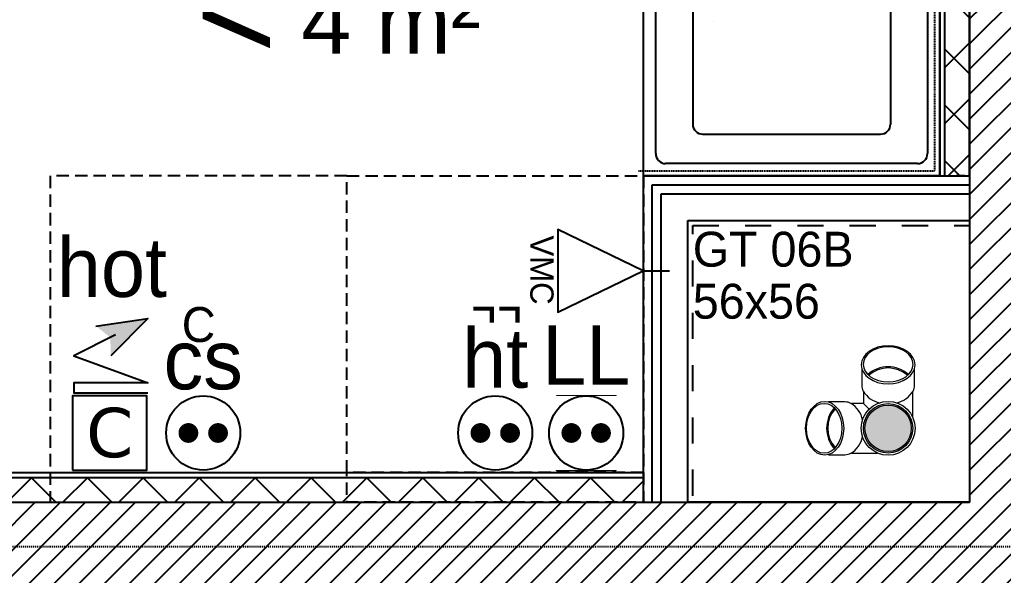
# Model space of a CAD drawing. Header units: centimetres. Extents: x -35664 to 50682, y -23001 to 23705.
# Drawn here: x 8850.6 to 9049.6, y 3255.6 to 3368 of the extents above; entities that cross this region are included whole.
import ezdxf

# ---------------------------------------------------------------- set-up
doc = ezdxf.new("R2010")
doc.units = ezdxf.units.CM
for name, pattern in [('ISO-03', [1.5, 0.6, -0.9]), ('Style de ligne -1', [0.41664, 0.20828, -0.20836]), ('Style de ligne -11', [0.347222, 0.20828, -0.138942]), ('Style de ligne -13', [0.147638, 0.098425, -0.049213]), ('Style de ligne -5', [0.20828, 0.069425, -0.138855]), ('VW-01', [0.41656, 0.20828, -0.20828])]:
    doc.linetypes.add(name, pattern=pattern)
for name, color, linetype in [('B aménagement intérieur', 252, 'Continuous'), ('B faience', 252, 'Style de ligne -11'), ('B GÈnÈral_Hatch', 252, 'Continuous'), ('B Général', 252, 'Continuous'), ('C ANNOTATIONS-axes horizontaux', 252, 'Style de ligne -1'), ('C ANNOTATIONS-prestations', 252, 'Continuous'), ('C ANNOTATIONS-textes-numérotation gaine', 252, 'ISO-03'), ('D SURFACES-shab', 252, 'Continuous'), ('F REMPLISSAGE-vert clair', 252, 'Continuous'), ('F REMPLISSAGE-vert foncé', 252, 'Continuous'), ('prlm-EAU-CHU', 42, 'Continuous'), ('prlm-EAU-EF', 161, 'Continuous'), ('prlm-EAU-EUEV', 25, 'Continuous'), ('prlm-GT', 242, 'Continuous')]:
    doc.layers.add(name, color=color, linetype=linetype)
doc.layers.add('prlm-ELEC-CFO', color=1, linetype='Continuous', lineweight=25)
doc.styles.add('Eurostile', font='Eurosti.TTF')
doc.styles.add('Eurostile (italic)', font='Eurostib.TTF')
doc.styles.add('prlm-elec-cfo', font='comic.ttf', dxfattribs={"height": 12})
doc.styles.add('prlm-sejc', font='arial.ttf', dxfattribs={"height": 20})
doc.styles.get("Standard").update_dxf_attribs({"font": 'isocp.shx', "height": 15})
pattern_1 = [(45, (0, 0), (2.4253472, -2.6458333), [])]

# ---------------------------------------------------------------- blocks, each defined once
blk = doc.blocks.new('B 90.Cuisson')
at = {"layer": 'B Général', "linetype": 'Style de ligne -13', "ltscale": 25.4, "flags": 128}
blk.add_lwpolyline([(-30, 30), (-30, 36), (30, 36), (30, 30)], dxfattribs=at)
blk.add_lwpolyline([(-30, 30), (30, 30), (30, -30), (-30, -30)], close=True, dxfattribs=at)
at = {"layer": 'B Général', "insert": (0, 0), "char_height": 7.06, "attachment_point": 5, "line_spacing_factor": 0.894142, "style": 'Eurostile'}
blk.add_mtext('C', dxfattribs=at)
blk = doc.blocks.new('B 90.Lave Vaisselle')
at = {"layer": 'B Général', "linetype": 'Style de ligne -13', "ltscale": 25.4, "flags": 128}
blk.add_lwpolyline([(-30, 30), (-30, 36), (30, 36), (30, 30)], dxfattribs=at)
blk.add_lwpolyline([(-30, 30), (30, 30), (30, -30), (-30, -30)], close=True, dxfattribs=at)
at = {"layer": 'B Général', "insert": (0, 0), "char_height": 7.059, "attachment_point": 5, "line_spacing_factor": 0.894142, "style": 'Eurostile'}
blk.add_mtext('LV', dxfattribs=at)
blk = doc.blocks.new('B 90.Evier 120x60')
at = {"layer": 'B Général', "linetype": 'Continuous'}
for p, q in [((-55.5, -2.5), (55.5, -2.5)), ((-57.5, -55.5), (-57.5, -4.5)), ((57.5, -4.5), (57.5, -55.5)), ((-52.12, -15), (-7.88, -15)), ((-52.5, -20), (-7.5, -20)), ((-52.5, -25), (-7.5, -25)), ((-52.5, -30), (-7.5, -30)), ((-52.5, -35), (-7.5, -35)), ((-52.5, -40), (-7.5, -40)), ((-52.12, -45), (-7.88, -45)), ((28.75, -45.8), (28.75, -45.8)), ((12.27, -52.47), (12.27, -52.47)), ((55.5, -57.5), (-55.5, -57.5))]:
    blk.add_line(p, q, dxfattribs=at)
at = {"layer": 'B Général', "linetype": 'Style de ligne -5', "ltscale": 25.4, "flags": 128}
blk.add_lwpolyline([(-60, 0), (-60, 6), (60, 6), (60, 0)], dxfattribs=at)
at = {"layer": 'B Général', "linetype": 'Continuous', "flags": 128}
blk.add_lwpolyline([(-60, 0), (60, 0), (60, -60), (-60, -60)], close=True, dxfattribs=at)
for points in [[(8.4, -12), (8.4, -48, 0.414212), (10.4, -50), (49.55, -50, 0.198914), (50.96, -49.41, 0.198914), (51.55, -48), (51.55, -12, 0.414214), (49.55, -10)], [(8.4, -12, -0.414212), (10.4, -10), (49.6, -10)]]:
    blk.add_lwpolyline(points, format="xyb", dxfattribs=at)
at = {"layer": 'B Général', "linetype": 'Continuous'}
for centre, start, end in [((-55.5, -4.5), 90, 180), ((55.5, -4.5), 0, 90), ((-55.5, -55.5), 180, 270), ((55.5, -55.5), 270, 0)]:
    blk.add_arc(centre, 2, start, end, dxfattribs=at)
blk.add_ellipse((15.9, -17), major_axis=(3.54, 0), ratio=1, dxfattribs=at)
at = {"layer": 'B Général'}
blk.add_blockref('B 90.Lave Vaisselle', (-30, -30), dxfattribs=at)
at = {"layer": 'C ANNOTATIONS-prestations', "insert": (-37.15, -3.37), "char_height": 4.706, "attachment_point": 1, "line_spacing_factor": 0.894142, "style": 'Eurostile (italic)'}
blk.add_mtext('Faïence ht: 60cm', dxfattribs=at)
blk = doc.blocks.new('B 90.Lave Linge')
at = {"layer": 'B Général', "linetype": 'Style de ligne -13', "ltscale": 25.4, "flags": 128}
blk.add_lwpolyline([(-29.47, 30), (-29.47, 36), (30.53, 36), (30.53, 30)], dxfattribs=at)
blk.add_lwpolyline([(-29.47, 30), (30.53, 30), (30.53, -30), (-29.47, -30)], close=True, dxfattribs=at)
at = {"layer": 'B Général', "insert": (0, 0), "char_height": 7.059, "attachment_point": 5, "line_spacing_factor": 0.894142, "style": 'Eurostile'}
blk.add_mtext('LL', dxfattribs=at)
blk = doc.blocks.new('B 90.VMC')
at = {"layer": 'B Général', "linetype": 'Style de ligne -1', "ltscale": 25.4}
blk.add_line((0, 10.77), (0, 17), dxfattribs=at)
at = {"layer": 'B Général', "linetype": 'Continuous', "flags": 128}
blk.add_lwpolyline([(0, 10.77), (-8.34, -6.52), (8.34, -6.52)], close=True, dxfattribs=at)
at = {"layer": 'C ANNOTATIONS-prestations', "insert": (-7.15, -7.39), "char_height": 4.706, "attachment_point": 1, "line_spacing_factor": 0.894142, "style": 'Eurostile'}
blk.add_mtext('VMC', dxfattribs=at)
blk = doc.blocks.new('B 90.Groupe-7-1')
at = {"layer": 'B GÈnÈral_Hatch', "linetype": 'Continuous'}
h = blk.add_hatch(dxfattribs=at)
h.set_pattern_fill('02_ISOLANT', color=256, angle=90, style=0, pattern_type=2)
h.set_pattern_definition([(135, (0, 0), (-5.656854, -5.656854), []), (225, (0, 0), (-5.656854, 5.656854), [])])
h.paths.add_polyline_path([(9037.8, 3336.39), (9042.8, 3336.39), (9042.8, 3519.89), (9037.8, 3519.89)])
h = blk.add_hatch(dxfattribs=at)
h.set_pattern_fill('02_ISOLANT', color=256, style=0, pattern_type=2)
h.set_pattern_definition([(45, (0, 0), (-5.656854, 5.656854), []), (135, (0, 0), (5.656854, 5.656854), [])])
h.paths.add_polyline_path([(8452.48, 3275.39), (8452.48, 3270.39), (8976.8, 3270.39), (8976.8, 3275.39)])
at = {"layer": 'B faience', "flags": 128}
blk.add_lwpolyline([(8975.8, 3337.39), (9035.8, 3337.39), (9035.8, 3456.39)], dxfattribs=at)
at = {"layer": 'B Général', "linetype": 'Continuous'}
for p, q in [((9036.8, 3336.39), (9036.8, 3519.89)), ((9036.8, 3336.39), (9036.8, 3519.89)), ((9037.8, 3336.39), (9037.8, 3519.89)), ((9042.8, 3336.39), (9042.8, 3519.89)), ((9042.8, 3336.39), (9042.8, 3519.89)), ((8976.8, 3276.39), (8976.8, 3336.39)), ((8976.8, 3336.39), (9036.8, 3336.39)), ((9042.8, 3336.39), (9042.9, 3336.39)), ((8985.8, 3270.39), (8985.8, 3327.39)), ((8985.8, 3327.39), (9042.9, 3327.39)), ((8452.48, 3276.39), (8976.8, 3276.39)), ((8452.48, 3276.39), (8976.8, 3276.39)), ((8452.48, 3275.39), (8976.8, 3275.39)), ((8452.48, 3270.39), (8976.8, 3270.39)), ((8452.48, 3270.39), (8976.8, 3270.39))]:
    blk.add_line(p, q, dxfattribs=at)
at = {"layer": 'D SURFACES-shab', "lineweight": 18, "flags": 128}
blk.add_lwpolyline([(8817.8, 3749.48), (8452.48, 3749.48), (8452.48, 3276.39), (8976.8, 3276.39), (8976.8, 3336.39), (9036.8, 3336.39), (9036.8, 3519.89), (8975.8, 3519.89), (8975.8, 3549.89), (8817.8, 3549.89)], close=True, dxfattribs=at)
at = {"layer": 'F REMPLISSAGE-vert clair'}
for p, q in [((8978.6, 3270.39), (8978.6, 3334.59)), ((8978.6, 3334.59), (9042.9, 3334.59)), ((8980.4, 3270.39), (8980.4, 3332.79)), ((8980.4, 3270.39), (8980.4, 3332.79)), ((8980.4, 3332.79), (9042.9, 3332.79)), ((8980.4, 3332.79), (9042.9, 3332.79))]:
    blk.add_line(p, q, dxfattribs=at)
at = {"layer": 'F REMPLISSAGE-vert clair', "linetype": 'Continuous'}
for p, q in [((8985.8, 3270.39), (8985.8, 3327.39)), ((8985.8, 3327.39), (9042.9, 3327.39))]:
    blk.add_line(p, q, dxfattribs=at)
at = {"layer": 'F REMPLISSAGE-vert foncé', "linetype": 'Continuous'}
for p, q in [((8976.8, 3270.39), (8976.8, 3336.39)), ((8976.8, 3336.39), (9042.9, 3336.39))]:
    blk.add_line(p, q, dxfattribs=at)
at = {"layer": 'F REMPLISSAGE-vert foncé'}
for p, q in [((8978.6, 3270.39), (8978.6, 3334.59)), ((8978.6, 3334.59), (9042.9, 3334.59))]:
    blk.add_line(p, q, dxfattribs=at)
at = {"layer": 'B aménagement intérieur'}
for name, p, rotation in [('B 90.Evier 120x60', (9036.8, 3396.39), 270), ('B 90.Lave Linge', (8947.33, 3306.39), 180)]:
    blk.add_blockref(name, p, dxfattribs=dict(at, rotation=rotation))
at = {"layer": 'B aménagement intérieur', "xscale": -1, "rotation": 180}
blk.add_blockref('B 90.Cuisson', (8886.8, 3306.39), dxfattribs=at)
at = {"layer": 'B Général', "rotation": 270}
blk.add_blockref('B 90.VMC', (8966.02, 3317.19), dxfattribs=at)
blk = doc.blocks.new('B 90.Groupe-22-1')
at = {"layer": 'B Général', "linetype": 'VW-01', "ltscale": 25.4, "flags": 128}
blk.add_lwpolyline([(8986.8, 3326.39), (9042.8, 3326.39), (9042.8, 3270.39), (8986.8, 3270.39)], close=True, dxfattribs=at)
at = {"layer": 'C ANNOTATIONS-textes-numérotation gaine', "insert": (8986.8, 3325.09), "char_height": 7.059, "width": 56.9358, "attachment_point": 1, "line_spacing_factor": 0.894142, "style": 'Eurostile'}
blk.add_mtext('GT 06B\\P56x56', dxfattribs=at)
blk = doc.blocks.new('xi.hot')
at = {"layer": 'prlm-ELEC-CFO', "lineweight": 5}
blk.add_hatch(color=0, dxfattribs=at).paths.add_polyline_path([(-3, 6), (-0.1, 3.7), (0, 0), (7.5, 7.5)])
at = {"layer": 'prlm-ELEC-CFO', "color": 0}
for points in [[(-3, 6), (7.5, 7.5), (0, 0)], [(0.95, 4.23), (-7.5, 0), (7.5, -5.5), (-7.5, -5.5), (-7.5, -7.5), (7.5, -7.5)]]:
    blk.add_lwpolyline(points, dxfattribs=at)
blk = doc.blocks.new('xi.LLrob')
at = {"layer": 'prlm-EAU-EF', "color": 0}
blk.add_lwpolyline([(-6, 7.5), (6, 7.5), (-6, -7.5), (6, -7.5)], close=True, dxfattribs=at)
blk = doc.blocks.new('xi.LL')
at = {"color": 0, "lineweight": 5}
blk.add_wipeout([(-7.5, -7.5), (7.5, -7.5), (7.5, 7.5), (-7.5, 7.5)], dxfattribs=at).dxf.layer = 'prlm-ELEC-CFO'
at = {"layer": 'prlm-ELEC-CFO', "color": 0, "linetype": 'ByBlock', "lineweight": 5, "const_width": 2}
for points in [[(-4, 0, 1), (-2, 0, 1)], [(2, 0, 1), (4, 0, 1)]]:
    blk.add_lwpolyline(points, format="xyb", close=True, dxfattribs=at)
at = {"layer": 'prlm-ELEC-CFO', "color": 0, "linetype": 'ByBlock', "lineweight": -2}
blk.add_circle((0, 0), 7.5, dxfattribs=at)
blk = doc.blocks.new('xi.PCS')
at = {"color": 0, "lineweight": 5}
blk.add_wipeout([(-7.5, -7.5), (7.5, -7.5), (7.5, 7.5), (-7.5, 7.5)], dxfattribs=at).dxf.layer = 'prlm-ELEC-CFO'
at = {"layer": 'prlm-ELEC-CFO', "color": 0, "linetype": 'ByBlock', "lineweight": 5, "const_width": 2}
for points in [[(-4, 0, 1), (-2, 0, 1)], [(2, 0, 1), (4, 0, 1)]]:
    blk.add_lwpolyline(points, format="xyb", close=True, dxfattribs=at)
at = {"layer": 'prlm-ELEC-CFO', "color": 0, "linetype": 'ByBlock', "lineweight": -2}
blk.add_circle((0, 0), 7.5, dxfattribs=at)
blk = doc.blocks.new('xi.SF32')
at = {"layer": 'prlm-ELEC-CFO', "color": 0, "flags": 128}
blk.add_lwpolyline([(-7.5, -7.5), (7.5, -7.5), (7.5, 7.5), (-7.5, 7.5)], close=True, dxfattribs=at)
at = {"layer": 'prlm-ELEC-CFO', "color": 0, "linetype": 'ByBlock', "insert": (0, 0), "char_height": 10, "width": 11.36, "attachment_point": 5}
blk.add_mtext('{\\fVerdana|b0|i0|c0|p34;C}', dxfattribs=at)
blk = doc.blocks.new('xi.PCHT')
at = {"color": 0, "lineweight": 5}
blk.add_wipeout([(-7.5, -7.5), (7.5, -7.5), (7.5, 7.5), (-7.5, 7.5)], dxfattribs=at).dxf.layer = 'prlm-ELEC-CFO'
at = {"layer": 'prlm-ELEC-CFO', "color": 0, "linetype": 'ByBlock', "lineweight": 5, "const_width": 2}
for points in [[(-4, 0, 1), (-2, 0, 1)], [(2, 0, 1), (4, 0, 1)]]:
    blk.add_lwpolyline(points, format="xyb", close=True, dxfattribs=at)
at = {"layer": 'prlm-ELEC-CFO', "color": 0, "linetype": 'ByBlock', "lineweight": -2}
blk.add_circle((0, 0), 7.5, dxfattribs=at)
blk = doc.blocks.new('xi.4m²')
at = {"color": 0}
blk.add_wipeout([(-34.54, 20.54), (34.54, 20.54), (34.54, -20.54), (-34.54, -20.54)], dxfattribs=at).dxf.layer = 'prlm-ELEC-CFO'
at = {"layer": 'prlm-ELEC-CFO', "color": 0, "attachment_point": 6, "line_spacing_factor": 0.8, "style": 'prlm-sejc'}
for s, insert, char_height in [('surf cuisine', (30.36, 8.9), 9), ('4 m²', (29.31, -9.19), 13)]:
    blk.add_mtext(s, dxfattribs=dict(at, insert=insert, char_height=char_height))
at = {"layer": 'prlm-ELEC-CFO', "color": 0, "style": 'prlm-sejc', "flags": 8}
blk.add_attdef('?', (-28.3, -16.79), '', height=20, dxfattribs=at)
blk = doc.blocks.new('xi.cee3')
at = {"layer": 'prlm-EAU-CHU', "color": 0, "lineweight": 13}
for p, q in [((-5.34, 12.09), (-5.34, 8.77)), ((5.34, 8.77), (5.34, 12.09)), ((-5, 7.43), (-5, 2.17)), ((5, 5), (5, 7.43)), ((5, 5), (3.85, 3.85)), ((7.43, 5), (5, 5)), ((12.09, 5.34), (8.77, 5.34)), ((2.17, -5), (7.43, -5)), ((8.77, -5.34), (12.09, -5.34))]:
    blk.add_line(p, q, dxfattribs=at)
for radius in [5.45, 4.69]:
    blk.add_circle((0, 0), radius, dxfattribs=at)
for centre, radius, start, end in [((0, 6.15), 6.29, 48.8644, 131.1356), ((0, 6.35), 5.87, 47.8311, 131.8233), ((-2.66, 8.75), 2.68, 180.4039, 207.2524), ((2.66, 8.75), 2.68, 332.7476, 359.5961), ((-0.74, 10.12), 5.03, 211.1457, 259.1022), ((0.74, 10.12), 5.03, 280.8978, 328.8543), ((10.12, 0.74), 5.03, 121.1457, 169.1022), ((8.75, 2.66), 2.68, 90.4039, 117.2524), ((6.15, 0), 6.29, 318.8644, 41.1356), ((6.35, 0), 5.87, 318.1767, 42.1689), ((10.12, -0.74), 5.03, 190.8978, 238.8543), ((8.75, -2.66), 2.68, 242.7476, 269.5961)]:
    blk.add_arc(centre, radius, start, end, dxfattribs=at)
for centre, major_axis, ratio in [((0, 12.84), (5.44, 0), 0.708306), ((0, 12.94), (5.05, 0), 0.707331)]:
    blk.add_ellipse(centre, major_axis=major_axis, ratio=ratio, dxfattribs=at)
at = {"layer": 'prlm-EAU-CHU', "color": 0, "lineweight": 13, "extrusion": (0, 0, -1)}
for centre, major_axis, ratio in [((12.84, 0), (0, 5.44), 0.708306), ((12.94, 0), (0, 5.05), 0.707331)]:
    blk.add_ellipse(centre, major_axis=major_axis, ratio=ratio, dxfattribs=at)
blk = doc.blocks.new('xi.eu')
at = {"layer": 'prlm-EAU-EUEV', "linetype": 'ByBlock', "lineweight": -2}
h = blk.add_hatch(color=0, dxfattribs=at)
edge = h.paths.add_edge_path()
edge.add_arc((0, 0), 5, 0, 360)
at = {"layer": 'prlm-EAU-EUEV', "color": 0, "linetype": 'ByBlock', "lineweight": 5}
blk.add_circle((0, 0), 5, dxfattribs=at)

msp = doc.modelspace()

# ---------------------------------------------------------------- hatches: boundary and pattern name
at = {"layer": 'B GÈnÈral_Hatch', "linetype": 'Continuous'}
h = msp.add_hatch(dxfattribs=at)
h.set_pattern_fill('50_BETON', color=256, style=0, pattern_type=2)
h.set_pattern_definition(pattern_1)
h.paths.add_polyline_path([(9042.796, 3047.389), (9060.796, 3065.389), (9060.796, 3555.889), (9042.796, 3555.889)])
h = msp.add_hatch(dxfattribs=at)
h.set_pattern_fill('50_BETON', color=256, style=0, pattern_type=2)
h.set_pattern_definition(pattern_1)
h.paths.add_polyline_path([(9042.796, 3252.389), (9042.796, 3270.389), (8442.485, 3270.389), (8442.485, 3252.389)])

# ---------------------------------------------------------------- linework, layer by layer
at = {"layer": 'B Général', "linetype": 'Continuous', "lineweight": 18}
for p in [(9042.796, 3555.889), (8452.485, 3270.389)]:
    msp.add_line(p, (9042.796, 3270.389), dxfattribs=at)
at = {"layer": 'B Général', "linetype": 'Continuous'}
for p in [(9042.796, 3555.889), (8452.485, 3270.389)]:
    msp.add_line(p, (9042.796, 3270.389), dxfattribs=at)
at = {"layer": 'C ANNOTATIONS-axes horizontaux'}
msp.add_line((12370.813, 3261.389), (2960.813, 3261.389), dxfattribs=at)
msp.add_line((12370.813, 3261.389), (2960.813, 3261.389), dxfattribs=at)
at = {"layer": 'prlm-GT'}
msp.add_lwpolyline([(8985.796, 3327.389), (9042.796, 3327.389), (9042.796, 3270.389), (8985.796, 3270.389)], close=True, dxfattribs=at)

# ---------------------------------------------------------------- block references
at = {"layer": 'B aménagement intérieur'}
msp.add_blockref('B 90.Groupe-7-1', (0, 0), dxfattribs=at)
at = {"layer": 'C ANNOTATIONS-textes-numérotation gaine'}
msp.add_blockref('B 90.Groupe-22-1', (0, 0), dxfattribs=at)
at = {"layer": 'prlm-EAU-CHU', "rotation": 90}
msp.add_blockref('xi.cee3', (9026.329, 3285.335), dxfattribs=at)
at = {"layer": 'prlm-EAU-EF'}
msp.add_blockref('xi.LLrob', (8965.232, 3284.389), dxfattribs=at)
at = {"layer": 'prlm-EAU-EUEV', "rotation": 18.94553796522645}
msp.add_blockref('xi.eu', (9026.329, 3285.335), dxfattribs=at)
at = {"layer": 'prlm-ELEC-CFO'}
for name, p in [('xi.hot', (8869.04, 3300.019)), ('xi.SF32', (8868.821, 3284.389))]:
    msp.add_blockref(name, p, dxfattribs=at)

# ---------------------------------------------------------------- next in the draw order: block references
msp.add_blockref('xi.4m²', (8914.58, 3376.83), dxfattribs=at).add_auto_attribs({'?': '<'})
msp.add_blockref('xi.LL', (8965.232, 3284.389), dxfattribs=at)

# ---------------------------------------------------------------- next in the draw order: texts
at = {"layer": 'prlm-EAU-EF', "lineweight": 20, "insert": (8965.232, 3300.135), "char_height": 12, "attachment_point": 5, "line_spacing_factor": 0.8, "style": 'prlm-elec-cfo', "bg_fill": 3, "box_fill_scale": 1.1, "bg_fill_color": 256, "bg_fill_transparency": 0}
msp.add_mtext('LL', dxfattribs=at)
at = {"layer": 'prlm-ELEC-CFO', "lineweight": 20, "char_height": 12, "line_spacing_factor": 0.8, "style": 'prlm-elec-cfo', "bg_fill": 3, "bg_fill_color": 256, "bg_fill_transparency": 0}
for s, insert, attachment_point, box_fill_scale in [('hot', (8869.27, 3323.908), 2, 0.95), ('cs', (8887.738, 3299.134), 5, 1.1)]:
    msp.add_mtext(s, dxfattribs=dict(at, insert=insert, attachment_point=attachment_point, box_fill_scale=box_fill_scale))

# ---------------------------------------------------------------- next in the draw order: block references
at = {"layer": 'prlm-ELEC-CFO'}
msp.add_blockref('xi.PCS', (8887.738, 3284.389), dxfattribs=at)

# ---------------------------------------------------------------- next in the draw order: texts
at = {"layer": 'prlm-ELEC-CFO', "lineweight": 20, "insert": (8965.232, 3300.135), "char_height": 12, "attachment_point": 5, "line_spacing_factor": 0.8, "style": 'prlm-elec-cfo', "bg_fill": 3, "box_fill_scale": 1.1, "bg_fill_color": 256, "bg_fill_transparency": 0}
msp.add_mtext('LL', dxfattribs=at)

# ---------------------------------------------------------------- next in the draw order: texts
at = {"layer": 'prlm-ELEC-CFO', "lineweight": 20, "insert": (8946.825, 3299.465), "char_height": 12, "attachment_point": 5, "line_spacing_factor": 0.8, "style": 'prlm-elec-cfo', "bg_fill": 3, "box_fill_scale": 1.1, "bg_fill_color": 256, "bg_fill_transparency": 0}
msp.add_mtext('ht', dxfattribs=at)

# ---------------------------------------------------------------- next in the draw order: block references
at = {"layer": 'prlm-ELEC-CFO'}
msp.add_blockref('xi.PCHT', (8946.825, 3284.389), dxfattribs=at)

doc.saveas('drawing.dxf')
